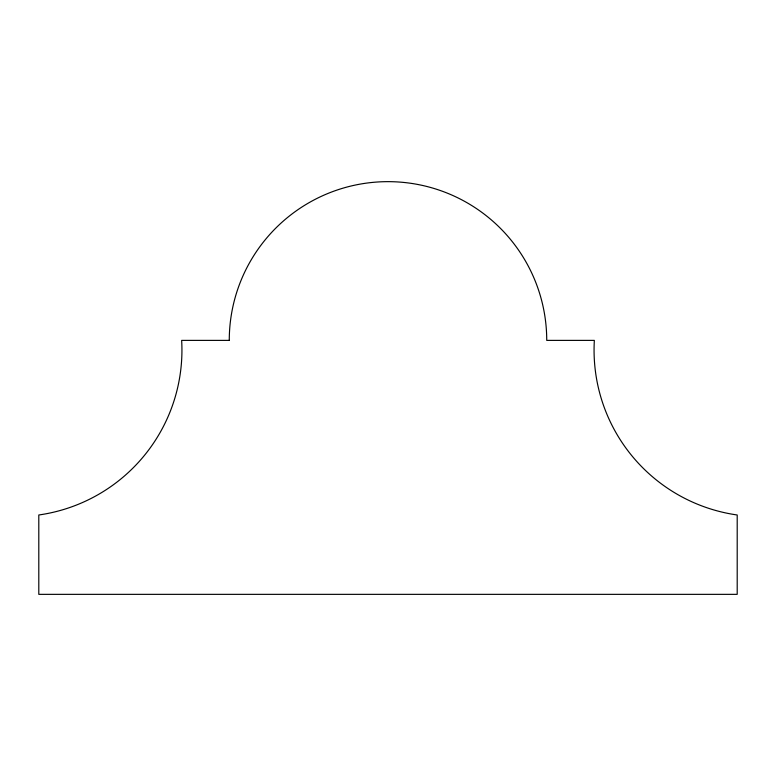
<?xml version="1.0" encoding="UTF-8"?>
<svg xmlns="http://www.w3.org/2000/svg" width="776" height="776" viewBox="0 0 776 776"><rect width="100%" height="100%" fill="white"/><g stroke="black" fill="none" stroke-linecap="round" stroke-linejoin="round"><path stroke-width="1.16" d="M229.269 340.383L181.652 340.383A166.52 166.52 0 0 1 38.8 514.983L38.8 594.348L737.2 594.348L737.2 514.983A166.52 166.52 0 0 1 594.348 340.383L546.731 340.383A158.731 158.731 0 0 0 388 181.652A158.731 158.731 0 0 0 229.269 340.383"/></g></svg>
